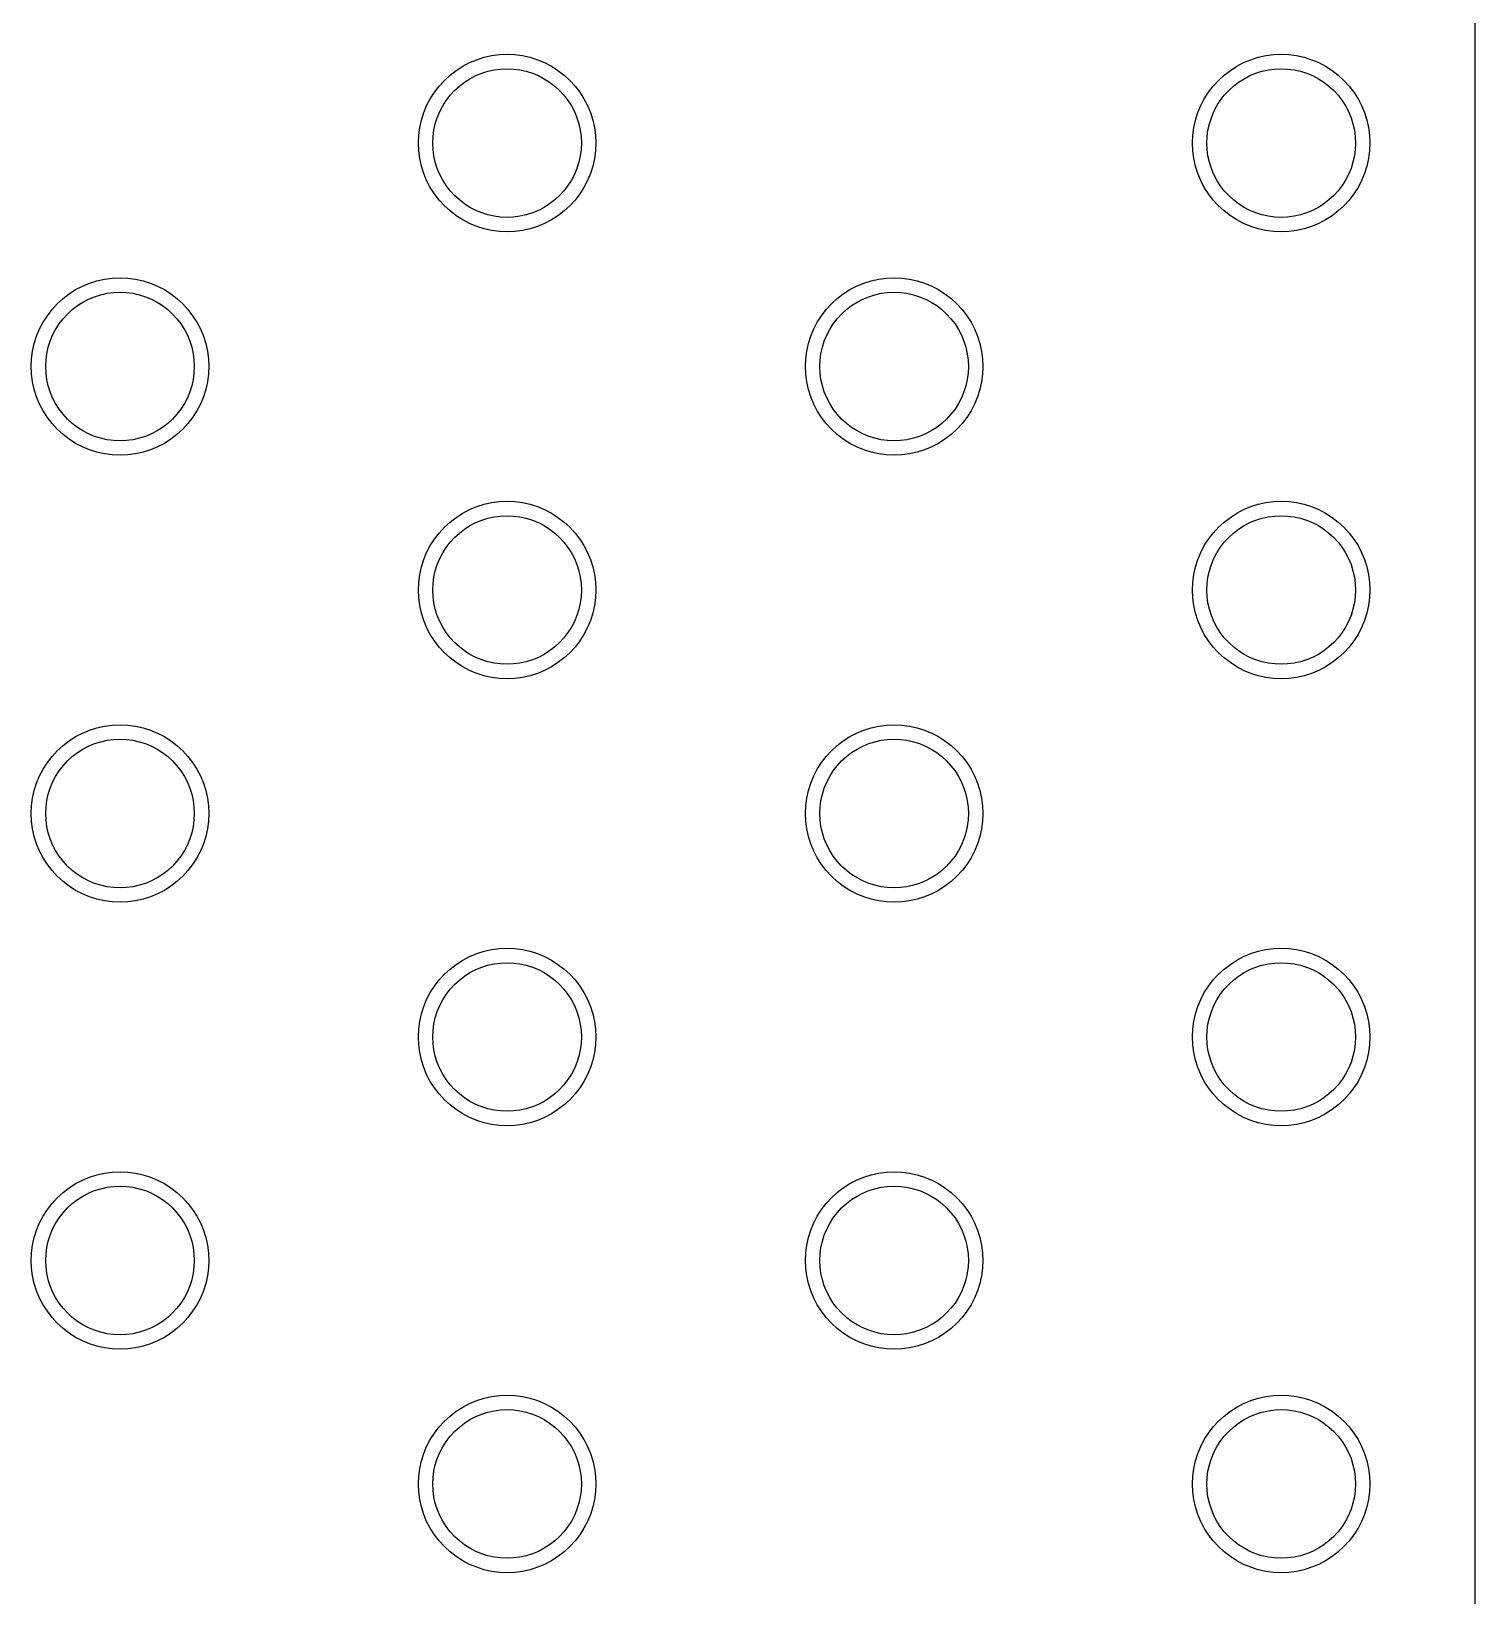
# Model space of a CAD drawing. Header units: millimetres. Extents: x 0 to 2033, y -1000001 to 3212.
# Drawn here: x 295.7 to 424.9, y 445 to 585 of the extents above; entities that cross this region are included whole.
import ezdxf

# ---------------------------------------------------------------- set-up
doc = ezdxf.new("R2010")
doc.units = ezdxf.units.MM
doc.layers.add('DRAWING', color=7, linetype='Continuous')

msp = doc.modelspace()

# ---------------------------------------------------------------- linework, layer by layer
at = {"layer": 'DRAWING', "linetype": 'CONTINUOUS', "true_color": 0x222222}
msp.add_line((424.92, 3135), (424.92, 335), dxfattribs=at)
at = {"layer": 'DRAWING', "linetype": 'CONTINUOUS', "true_color": 0xff1a1a}
for points in [[(346.26, 575), (346.23, 574.31), (346.14, 573.62), (345.99, 572.94), (345.78, 572.28), (345.52, 571.64), (345.2, 571.03), (344.82, 570.45), (344.4, 569.9), (343.93, 569.39), (343.42, 568.92), (342.87, 568.5), (342.29, 568.12), (341.68, 567.8), (341.04, 567.54), (340.38, 567.33), (339.7, 567.18), (339.01, 567.09), (338.32, 567.06), (337.63, 567.09), (336.94, 567.18), (336.26, 567.33), (335.6, 567.54), (334.96, 567.8), (334.35, 568.12), (333.77, 568.5), (333.22, 568.92), (332.71, 569.39), (332.24, 569.9), (331.82, 570.45), (331.44, 571.03), (331.12, 571.64), (330.86, 572.28), (330.65, 572.94), (330.5, 573.62), (330.41, 574.31), (330.38, 575), (330.41, 575.69), (330.5, 576.38), (330.65, 577.06), (330.86, 577.72), (331.12, 578.36), (331.44, 578.97), (331.82, 579.55), (332.24, 580.1), (332.71, 580.61), (333.22, 581.08), (333.77, 581.5), (334.35, 581.88), (334.96, 582.2), (335.6, 582.46), (336.26, 582.67), (336.94, 582.82), (337.63, 582.91), (338.32, 582.94), (339.01, 582.91), (339.7, 582.82), (340.38, 582.67), (341.04, 582.46), (341.68, 582.2), (342.29, 581.88), (342.87, 581.5), (343.42, 581.08), (343.93, 580.61), (344.4, 580.1), (344.82, 579.55), (345.2, 578.97), (345.52, 578.36), (345.78, 577.72), (345.99, 577.06), (346.14, 576.38), (346.23, 575.69), (346.26, 575)], [(415.54, 575), (415.51, 574.31), (415.42, 573.62), (415.27, 572.94), (415.06, 572.28), (414.8, 571.64), (414.48, 571.03), (414.1, 570.45), (413.68, 569.9), (413.21, 569.39), (412.7, 568.92), (412.15, 568.5), (411.57, 568.12), (410.96, 567.8), (410.32, 567.54), (409.66, 567.33), (408.98, 567.18), (408.29, 567.09), (407.6, 567.06), (406.91, 567.09), (406.22, 567.18), (405.54, 567.33), (404.88, 567.54), (404.24, 567.8), (403.63, 568.12), (403.05, 568.5), (402.5, 568.92), (401.99, 569.39), (401.52, 569.9), (401.1, 570.45), (400.72, 571.03), (400.4, 571.64), (400.14, 572.28), (399.93, 572.94), (399.78, 573.62), (399.69, 574.31), (399.66, 575), (399.69, 575.69), (399.78, 576.38), (399.93, 577.06), (400.14, 577.72), (400.4, 578.36), (400.72, 578.97), (401.1, 579.55), (401.52, 580.1), (401.99, 580.61), (402.5, 581.08), (403.05, 581.5), (403.63, 581.88), (404.24, 582.2), (404.88, 582.46), (405.54, 582.67), (406.22, 582.82), (406.91, 582.91), (407.6, 582.94), (408.29, 582.91), (408.98, 582.82), (409.66, 582.67), (410.32, 582.46), (410.96, 582.2), (411.57, 581.88), (412.15, 581.5), (412.7, 581.08), (413.21, 580.61), (413.68, 580.1), (414.1, 579.55), (414.48, 578.97), (414.8, 578.36), (415.06, 577.72), (415.27, 577.06), (415.42, 576.38), (415.51, 575.69), (415.54, 575)], [(311.62, 555), (311.59, 554.31), (311.5, 553.62), (311.35, 552.94), (311.14, 552.28), (310.88, 551.64), (310.56, 551.03), (310.18, 550.45), (309.76, 549.9), (309.29, 549.39), (308.78, 548.92), (308.23, 548.5), (307.65, 548.12), (307.04, 547.8), (306.4, 547.54), (305.74, 547.33), (305.06, 547.18), (304.37, 547.09), (303.68, 547.06), (302.99, 547.09), (302.3, 547.18), (301.62, 547.33), (300.96, 547.54), (300.32, 547.8), (299.71, 548.12), (299.13, 548.5), (298.58, 548.92), (298.07, 549.39), (297.6, 549.9), (297.18, 550.45), (296.8, 551.03), (296.48, 551.64), (296.22, 552.28), (296.01, 552.94), (295.86, 553.62), (295.77, 554.31), (295.74, 555), (295.77, 555.69), (295.86, 556.38), (296.01, 557.06), (296.22, 557.72), (296.48, 558.36), (296.8, 558.97), (297.18, 559.55), (297.6, 560.1), (298.07, 560.61), (298.58, 561.08), (299.13, 561.5), (299.71, 561.88), (300.32, 562.2), (300.96, 562.46), (301.62, 562.67), (302.3, 562.82), (302.99, 562.91), (303.68, 562.94), (304.37, 562.91), (305.06, 562.82), (305.74, 562.67), (306.4, 562.46), (307.04, 562.2), (307.65, 561.88), (308.23, 561.5), (308.78, 561.08), (309.29, 560.61), (309.76, 560.1), (310.18, 559.55), (310.56, 558.97), (310.88, 558.36), (311.14, 557.72), (311.35, 557.06), (311.5, 556.38), (311.59, 555.69), (311.62, 555)], [(380.9, 555), (380.87, 554.31), (380.78, 553.62), (380.63, 552.94), (380.42, 552.28), (380.16, 551.64), (379.84, 551.03), (379.46, 550.45), (379.04, 549.9), (378.57, 549.39), (378.06, 548.92), (377.51, 548.5), (376.93, 548.12), (376.32, 547.8), (375.68, 547.54), (375.02, 547.33), (374.34, 547.18), (373.65, 547.09), (372.96, 547.06), (372.27, 547.09), (371.58, 547.18), (370.9, 547.33), (370.24, 547.54), (369.6, 547.8), (368.99, 548.12), (368.41, 548.5), (367.86, 548.92), (367.35, 549.39), (366.88, 549.9), (366.46, 550.45), (366.08, 551.03), (365.76, 551.64), (365.5, 552.28), (365.29, 552.94), (365.14, 553.62), (365.05, 554.31), (365.02, 555), (365.05, 555.69), (365.14, 556.38), (365.29, 557.06), (365.5, 557.72), (365.76, 558.36), (366.08, 558.97), (366.46, 559.55), (366.88, 560.1), (367.35, 560.61), (367.86, 561.08), (368.41, 561.5), (368.99, 561.88), (369.6, 562.2), (370.24, 562.46), (370.9, 562.67), (371.58, 562.82), (372.27, 562.91), (372.96, 562.94), (373.65, 562.91), (374.34, 562.82), (375.02, 562.67), (375.68, 562.46), (376.32, 562.2), (376.93, 561.88), (377.51, 561.5), (378.06, 561.08), (378.57, 560.61), (379.04, 560.1), (379.46, 559.55), (379.84, 558.97), (380.16, 558.36), (380.42, 557.72), (380.63, 557.06), (380.78, 556.38), (380.87, 555.69), (380.9, 555)], [(346.26, 535), (346.23, 534.31), (346.14, 533.62), (345.99, 532.94), (345.78, 532.28), (345.52, 531.64), (345.2, 531.03), (344.82, 530.45), (344.4, 529.9), (343.93, 529.39), (343.42, 528.92), (342.87, 528.5), (342.29, 528.12), (341.68, 527.8), (341.04, 527.54), (340.38, 527.33), (339.7, 527.18), (339.01, 527.09), (338.32, 527.06), (337.63, 527.09), (336.94, 527.18), (336.26, 527.33), (335.6, 527.54), (334.96, 527.8), (334.35, 528.12), (333.77, 528.5), (333.22, 528.92), (332.71, 529.39), (332.24, 529.9), (331.82, 530.45), (331.44, 531.03), (331.12, 531.64), (330.86, 532.28), (330.65, 532.94), (330.5, 533.62), (330.41, 534.31), (330.38, 535), (330.41, 535.69), (330.5, 536.38), (330.65, 537.06), (330.86, 537.72), (331.12, 538.36), (331.44, 538.97), (331.82, 539.55), (332.24, 540.1), (332.71, 540.61), (333.22, 541.08), (333.77, 541.5), (334.35, 541.88), (334.96, 542.2), (335.6, 542.46), (336.26, 542.67), (336.94, 542.82), (337.63, 542.91), (338.32, 542.94), (339.01, 542.91), (339.7, 542.82), (340.38, 542.67), (341.04, 542.46), (341.68, 542.2), (342.29, 541.88), (342.87, 541.5), (343.42, 541.08), (343.93, 540.61), (344.4, 540.1), (344.82, 539.55), (345.2, 538.97), (345.52, 538.36), (345.78, 537.72), (345.99, 537.06), (346.14, 536.38), (346.23, 535.69), (346.26, 535)], [(415.54, 535), (415.51, 534.31), (415.42, 533.62), (415.27, 532.94), (415.06, 532.28), (414.8, 531.64), (414.48, 531.03), (414.1, 530.45), (413.68, 529.9), (413.21, 529.39), (412.7, 528.92), (412.15, 528.5), (411.57, 528.12), (410.96, 527.8), (410.32, 527.54), (409.66, 527.33), (408.98, 527.18), (408.29, 527.09), (407.6, 527.06), (406.91, 527.09), (406.22, 527.18), (405.54, 527.33), (404.88, 527.54), (404.24, 527.8), (403.63, 528.12), (403.05, 528.5), (402.5, 528.92), (401.99, 529.39), (401.52, 529.9), (401.1, 530.45), (400.72, 531.03), (400.4, 531.64), (400.14, 532.28), (399.93, 532.94), (399.78, 533.62), (399.69, 534.31), (399.66, 535), (399.69, 535.69), (399.78, 536.38), (399.93, 537.06), (400.14, 537.72), (400.4, 538.36), (400.72, 538.97), (401.1, 539.55), (401.52, 540.1), (401.99, 540.61), (402.5, 541.08), (403.05, 541.5), (403.63, 541.88), (404.24, 542.2), (404.88, 542.46), (405.54, 542.67), (406.22, 542.82), (406.91, 542.91), (407.6, 542.94), (408.29, 542.91), (408.98, 542.82), (409.66, 542.67), (410.32, 542.46), (410.96, 542.2), (411.57, 541.88), (412.15, 541.5), (412.7, 541.08), (413.21, 540.61), (413.68, 540.1), (414.1, 539.55), (414.48, 538.97), (414.8, 538.36), (415.06, 537.72), (415.27, 537.06), (415.42, 536.38), (415.51, 535.69), (415.54, 535)], [(311.62, 515), (311.59, 514.31), (311.5, 513.62), (311.35, 512.94), (311.14, 512.28), (310.88, 511.64), (310.56, 511.03), (310.18, 510.45), (309.76, 509.9), (309.29, 509.39), (308.78, 508.92), (308.23, 508.5), (307.65, 508.12), (307.04, 507.8), (306.4, 507.54), (305.74, 507.33), (305.06, 507.18), (304.37, 507.09), (303.68, 507.06), (302.99, 507.09), (302.3, 507.18), (301.62, 507.33), (300.96, 507.54), (300.32, 507.8), (299.71, 508.12), (299.13, 508.5), (298.58, 508.92), (298.07, 509.39), (297.6, 509.9), (297.18, 510.45), (296.8, 511.03), (296.48, 511.64), (296.22, 512.28), (296.01, 512.94), (295.86, 513.62), (295.77, 514.31), (295.74, 515), (295.77, 515.69), (295.86, 516.38), (296.01, 517.06), (296.22, 517.72), (296.48, 518.36), (296.8, 518.97), (297.18, 519.55), (297.6, 520.1), (298.07, 520.61), (298.58, 521.08), (299.13, 521.5), (299.71, 521.88), (300.32, 522.2), (300.96, 522.46), (301.62, 522.67), (302.3, 522.82), (302.99, 522.91), (303.68, 522.94), (304.37, 522.91), (305.06, 522.82), (305.74, 522.67), (306.4, 522.46), (307.04, 522.2), (307.65, 521.88), (308.23, 521.5), (308.78, 521.08), (309.29, 520.61), (309.76, 520.1), (310.18, 519.55), (310.56, 518.97), (310.88, 518.36), (311.14, 517.72), (311.35, 517.06), (311.5, 516.38), (311.59, 515.69), (311.62, 515)], [(380.9, 515), (380.87, 514.31), (380.78, 513.62), (380.63, 512.94), (380.42, 512.28), (380.16, 511.64), (379.84, 511.03), (379.46, 510.45), (379.04, 509.9), (378.57, 509.39), (378.06, 508.92), (377.51, 508.5), (376.93, 508.12), (376.32, 507.8), (375.68, 507.54), (375.02, 507.33), (374.34, 507.18), (373.65, 507.09), (372.96, 507.06), (372.27, 507.09), (371.58, 507.18), (370.9, 507.33), (370.24, 507.54), (369.6, 507.8), (368.99, 508.12), (368.41, 508.5), (367.86, 508.92), (367.35, 509.39), (366.88, 509.9), (366.46, 510.45), (366.08, 511.03), (365.76, 511.64), (365.5, 512.28), (365.29, 512.94), (365.14, 513.62), (365.05, 514.31), (365.02, 515), (365.05, 515.69), (365.14, 516.38), (365.29, 517.06), (365.5, 517.72), (365.76, 518.36), (366.08, 518.97), (366.46, 519.55), (366.88, 520.1), (367.35, 520.61), (367.86, 521.08), (368.41, 521.5), (368.99, 521.88), (369.6, 522.2), (370.24, 522.46), (370.9, 522.67), (371.58, 522.82), (372.27, 522.91), (372.96, 522.94), (373.65, 522.91), (374.34, 522.82), (375.02, 522.67), (375.68, 522.46), (376.32, 522.2), (376.93, 521.88), (377.51, 521.5), (378.06, 521.08), (378.57, 520.61), (379.04, 520.1), (379.46, 519.55), (379.84, 518.97), (380.16, 518.36), (380.42, 517.72), (380.63, 517.06), (380.78, 516.38), (380.87, 515.69), (380.9, 515)], [(346.26, 495), (346.23, 494.31), (346.14, 493.62), (345.99, 492.94), (345.78, 492.28), (345.52, 491.64), (345.2, 491.03), (344.82, 490.45), (344.4, 489.9), (343.93, 489.39), (343.42, 488.92), (342.87, 488.5), (342.29, 488.12), (341.68, 487.8), (341.04, 487.54), (340.38, 487.33), (339.7, 487.18), (339.01, 487.09), (338.32, 487.06), (337.63, 487.09), (336.94, 487.18), (336.26, 487.33), (335.6, 487.54), (334.96, 487.8), (334.35, 488.12), (333.77, 488.5), (333.22, 488.92), (332.71, 489.39), (332.24, 489.9), (331.82, 490.45), (331.44, 491.03), (331.12, 491.64), (330.86, 492.28), (330.65, 492.94), (330.5, 493.62), (330.41, 494.31), (330.38, 495), (330.41, 495.69), (330.5, 496.38), (330.65, 497.06), (330.86, 497.72), (331.12, 498.36), (331.44, 498.97), (331.82, 499.55), (332.24, 500.1), (332.71, 500.61), (333.22, 501.08), (333.77, 501.5), (334.35, 501.88), (334.96, 502.2), (335.6, 502.46), (336.26, 502.67), (336.94, 502.82), (337.63, 502.91), (338.32, 502.94), (339.01, 502.91), (339.7, 502.82), (340.38, 502.67), (341.04, 502.46), (341.68, 502.2), (342.29, 501.88), (342.87, 501.5), (343.42, 501.08), (343.93, 500.61), (344.4, 500.1), (344.82, 499.55), (345.2, 498.97), (345.52, 498.36), (345.78, 497.72), (345.99, 497.06), (346.14, 496.38), (346.23, 495.69), (346.26, 495)], [(415.54, 495), (415.51, 494.31), (415.42, 493.62), (415.27, 492.94), (415.06, 492.28), (414.8, 491.64), (414.48, 491.03), (414.1, 490.45), (413.68, 489.9), (413.21, 489.39), (412.7, 488.92), (412.15, 488.5), (411.57, 488.12), (410.96, 487.8), (410.32, 487.54), (409.66, 487.33), (408.98, 487.18), (408.29, 487.09), (407.6, 487.06), (406.91, 487.09), (406.22, 487.18), (405.54, 487.33), (404.88, 487.54), (404.24, 487.8), (403.63, 488.12), (403.05, 488.5), (402.5, 488.92), (401.99, 489.39), (401.52, 489.9), (401.1, 490.45), (400.72, 491.03), (400.4, 491.64), (400.14, 492.28), (399.93, 492.94), (399.78, 493.62), (399.69, 494.31), (399.66, 495), (399.69, 495.69), (399.78, 496.38), (399.93, 497.06), (400.14, 497.72), (400.4, 498.36), (400.72, 498.97), (401.1, 499.55), (401.52, 500.1), (401.99, 500.61), (402.5, 501.08), (403.05, 501.5), (403.63, 501.88), (404.24, 502.2), (404.88, 502.46), (405.54, 502.67), (406.22, 502.82), (406.91, 502.91), (407.6, 502.94), (408.29, 502.91), (408.98, 502.82), (409.66, 502.67), (410.32, 502.46), (410.96, 502.2), (411.57, 501.88), (412.15, 501.5), (412.7, 501.08), (413.21, 500.61), (413.68, 500.1), (414.1, 499.55), (414.48, 498.97), (414.8, 498.36), (415.06, 497.72), (415.27, 497.06), (415.42, 496.38), (415.51, 495.69), (415.54, 495)], [(311.62, 475), (311.59, 474.31), (311.5, 473.62), (311.35, 472.94), (311.14, 472.28), (310.88, 471.64), (310.56, 471.03), (310.18, 470.45), (309.76, 469.9), (309.29, 469.39), (308.78, 468.92), (308.23, 468.5), (307.65, 468.12), (307.04, 467.8), (306.4, 467.54), (305.74, 467.33), (305.06, 467.18), (304.37, 467.09), (303.68, 467.06), (302.99, 467.09), (302.3, 467.18), (301.62, 467.33), (300.96, 467.54), (300.32, 467.8), (299.71, 468.12), (299.13, 468.5), (298.58, 468.92), (298.07, 469.39), (297.6, 469.9), (297.18, 470.45), (296.8, 471.03), (296.48, 471.64), (296.22, 472.28), (296.01, 472.94), (295.86, 473.62), (295.77, 474.31), (295.74, 475), (295.77, 475.69), (295.86, 476.38), (296.01, 477.06), (296.22, 477.72), (296.48, 478.36), (296.8, 478.97), (297.18, 479.55), (297.6, 480.1), (298.07, 480.61), (298.58, 481.08), (299.13, 481.5), (299.71, 481.88), (300.32, 482.2), (300.96, 482.46), (301.62, 482.67), (302.3, 482.82), (302.99, 482.91), (303.68, 482.94), (304.37, 482.91), (305.06, 482.82), (305.74, 482.67), (306.4, 482.46), (307.04, 482.2), (307.65, 481.88), (308.23, 481.5), (308.78, 481.08), (309.29, 480.61), (309.76, 480.1), (310.18, 479.55), (310.56, 478.97), (310.88, 478.36), (311.14, 477.72), (311.35, 477.06), (311.5, 476.38), (311.59, 475.69), (311.62, 475)], [(380.9, 475), (380.87, 474.31), (380.78, 473.62), (380.63, 472.94), (380.42, 472.28), (380.16, 471.64), (379.84, 471.03), (379.46, 470.45), (379.04, 469.9), (378.57, 469.39), (378.06, 468.92), (377.51, 468.5), (376.93, 468.12), (376.32, 467.8), (375.68, 467.54), (375.02, 467.33), (374.34, 467.18), (373.65, 467.09), (372.96, 467.06), (372.27, 467.09), (371.58, 467.18), (370.9, 467.33), (370.24, 467.54), (369.6, 467.8), (368.99, 468.12), (368.41, 468.5), (367.86, 468.92), (367.35, 469.39), (366.88, 469.9), (366.46, 470.45), (366.08, 471.03), (365.76, 471.64), (365.5, 472.28), (365.29, 472.94), (365.14, 473.62), (365.05, 474.31), (365.02, 475), (365.05, 475.69), (365.14, 476.38), (365.29, 477.06), (365.5, 477.72), (365.76, 478.36), (366.08, 478.97), (366.46, 479.55), (366.88, 480.1), (367.35, 480.61), (367.86, 481.08), (368.41, 481.5), (368.99, 481.88), (369.6, 482.2), (370.24, 482.46), (370.9, 482.67), (371.58, 482.82), (372.27, 482.91), (372.96, 482.94), (373.65, 482.91), (374.34, 482.82), (375.02, 482.67), (375.68, 482.46), (376.32, 482.2), (376.93, 481.88), (377.51, 481.5), (378.06, 481.08), (378.57, 480.61), (379.04, 480.1), (379.46, 479.55), (379.84, 478.97), (380.16, 478.36), (380.42, 477.72), (380.63, 477.06), (380.78, 476.38), (380.87, 475.69), (380.9, 475)], [(346.26, 455), (346.23, 454.31), (346.14, 453.62), (345.99, 452.94), (345.78, 452.28), (345.52, 451.64), (345.2, 451.03), (344.82, 450.45), (344.4, 449.9), (343.93, 449.39), (343.42, 448.92), (342.87, 448.5), (342.29, 448.12), (341.68, 447.8), (341.04, 447.54), (340.38, 447.33), (339.7, 447.18), (339.01, 447.09), (338.32, 447.06), (337.63, 447.09), (336.94, 447.18), (336.26, 447.33), (335.6, 447.54), (334.96, 447.8), (334.35, 448.12), (333.77, 448.5), (333.22, 448.92), (332.71, 449.39), (332.24, 449.9), (331.82, 450.45), (331.44, 451.03), (331.12, 451.64), (330.86, 452.28), (330.65, 452.94), (330.5, 453.62), (330.41, 454.31), (330.38, 455), (330.41, 455.69), (330.5, 456.38), (330.65, 457.06), (330.86, 457.72), (331.12, 458.36), (331.44, 458.97), (331.82, 459.55), (332.24, 460.1), (332.71, 460.61), (333.22, 461.08), (333.77, 461.5), (334.35, 461.88), (334.96, 462.2), (335.6, 462.46), (336.26, 462.67), (336.94, 462.82), (337.63, 462.91), (338.32, 462.94), (339.01, 462.91), (339.7, 462.82), (340.38, 462.67), (341.04, 462.46), (341.68, 462.2), (342.29, 461.88), (342.87, 461.5), (343.42, 461.08), (343.93, 460.61), (344.4, 460.1), (344.82, 459.55), (345.2, 458.97), (345.52, 458.36), (345.78, 457.72), (345.99, 457.06), (346.14, 456.38), (346.23, 455.69), (346.26, 455)], [(415.54, 455), (415.51, 454.31), (415.42, 453.62), (415.27, 452.94), (415.06, 452.28), (414.8, 451.64), (414.48, 451.03), (414.1, 450.45), (413.68, 449.9), (413.21, 449.39), (412.7, 448.92), (412.15, 448.5), (411.57, 448.12), (410.96, 447.8), (410.32, 447.54), (409.66, 447.33), (408.98, 447.18), (408.29, 447.09), (407.6, 447.06), (406.91, 447.09), (406.22, 447.18), (405.54, 447.33), (404.88, 447.54), (404.24, 447.8), (403.63, 448.12), (403.05, 448.5), (402.5, 448.92), (401.99, 449.39), (401.52, 449.9), (401.1, 450.45), (400.72, 451.03), (400.4, 451.64), (400.14, 452.28), (399.93, 452.94), (399.78, 453.62), (399.69, 454.31), (399.66, 455), (399.69, 455.69), (399.78, 456.38), (399.93, 457.06), (400.14, 457.72), (400.4, 458.36), (400.72, 458.97), (401.1, 459.55), (401.52, 460.1), (401.99, 460.61), (402.5, 461.08), (403.05, 461.5), (403.63, 461.88), (404.24, 462.2), (404.88, 462.46), (405.54, 462.67), (406.22, 462.82), (406.91, 462.91), (407.6, 462.94), (408.29, 462.91), (408.98, 462.82), (409.66, 462.67), (410.32, 462.46), (410.96, 462.2), (411.57, 461.88), (412.15, 461.5), (412.7, 461.08), (413.21, 460.61), (413.68, 460.1), (414.1, 459.55), (414.48, 458.97), (414.8, 458.36), (415.06, 457.72), (415.27, 457.06), (415.42, 456.38), (415.51, 455.69), (415.54, 455)]]:
    msp.add_lwpolyline(points, close=True, dxfattribs=at)
at = {"layer": 'DRAWING', "linetype": 'CONTINUOUS', "true_color": 0x111111}
for points in [[(344.97, 575), (344.94, 574.42), (344.87, 573.85), (344.74, 573.28), (344.57, 572.73), (344.35, 572.19), (344.08, 571.68), (343.77, 571.19), (343.41, 570.73), (343.02, 570.3), (342.59, 569.91), (342.13, 569.55), (341.64, 569.24), (341.13, 568.97), (340.59, 568.75), (340.04, 568.58), (339.47, 568.45), (338.9, 568.38), (338.32, 568.35), (337.74, 568.38), (337.17, 568.45), (336.6, 568.58), (336.05, 568.75), (335.51, 568.97), (335, 569.24), (334.51, 569.55), (334.05, 569.91), (333.62, 570.3), (333.23, 570.73), (332.87, 571.19), (332.56, 571.68), (332.29, 572.19), (332.07, 572.73), (331.9, 573.28), (331.77, 573.85), (331.7, 574.42), (331.67, 575), (331.7, 575.58), (331.77, 576.15), (331.9, 576.72), (332.07, 577.27), (332.29, 577.81), (332.56, 578.32), (332.87, 578.81), (333.23, 579.27), (333.62, 579.7), (334.05, 580.09), (334.51, 580.45), (335, 580.76), (335.51, 581.03), (336.05, 581.25), (336.6, 581.42), (337.17, 581.55), (337.74, 581.62), (338.32, 581.65), (338.9, 581.62), (339.47, 581.55), (340.04, 581.42), (340.59, 581.25), (341.13, 581.03), (341.64, 580.76), (342.13, 580.45), (342.59, 580.09), (343.02, 579.7), (343.41, 579.27), (343.77, 578.81), (344.08, 578.32), (344.35, 577.81), (344.57, 577.27), (344.74, 576.72), (344.87, 576.15), (344.94, 575.58), (344.97, 575)], [(414.25, 575), (414.22, 574.42), (414.15, 573.85), (414.02, 573.28), (413.85, 572.73), (413.63, 572.19), (413.36, 571.68), (413.05, 571.19), (412.69, 570.73), (412.3, 570.3), (411.87, 569.91), (411.41, 569.55), (410.93, 569.24), (410.41, 568.97), (409.87, 568.75), (409.32, 568.58), (408.75, 568.45), (408.18, 568.38), (407.6, 568.35), (407.02, 568.38), (406.45, 568.45), (405.88, 568.58), (405.33, 568.75), (404.79, 568.97), (404.28, 569.24), (403.79, 569.55), (403.33, 569.91), (402.9, 570.3), (402.51, 570.73), (402.15, 571.19), (401.84, 571.68), (401.57, 572.19), (401.35, 572.73), (401.18, 573.28), (401.05, 573.85), (400.98, 574.42), (400.95, 575), (400.98, 575.58), (401.05, 576.15), (401.18, 576.72), (401.35, 577.27), (401.57, 577.81), (401.84, 578.32), (402.15, 578.81), (402.51, 579.27), (402.9, 579.7), (403.33, 580.09), (403.79, 580.45), (404.28, 580.76), (404.79, 581.03), (405.33, 581.25), (405.88, 581.42), (406.45, 581.55), (407.02, 581.62), (407.6, 581.65), (408.18, 581.62), (408.75, 581.55), (409.32, 581.42), (409.87, 581.25), (410.41, 581.03), (410.93, 580.76), (411.41, 580.45), (411.87, 580.09), (412.3, 579.7), (412.69, 579.27), (413.05, 578.81), (413.36, 578.32), (413.63, 577.81), (413.85, 577.27), (414.02, 576.72), (414.15, 576.15), (414.22, 575.58), (414.25, 575)], [(310.33, 555), (310.3, 554.42), (310.23, 553.85), (310.1, 553.28), (309.93, 552.73), (309.71, 552.19), (309.44, 551.68), (309.13, 551.19), (308.77, 550.73), (308.38, 550.3), (307.95, 549.91), (307.49, 549.55), (307, 549.24), (306.49, 548.97), (305.95, 548.75), (305.4, 548.58), (304.83, 548.45), (304.26, 548.38), (303.68, 548.35), (303.1, 548.38), (302.53, 548.45), (301.96, 548.58), (301.41, 548.75), (300.87, 548.97), (300.36, 549.24), (299.87, 549.55), (299.41, 549.91), (298.98, 550.3), (298.59, 550.73), (298.23, 551.19), (297.92, 551.68), (297.65, 552.19), (297.43, 552.73), (297.26, 553.28), (297.13, 553.85), (297.06, 554.42), (297.03, 555), (297.06, 555.58), (297.13, 556.15), (297.26, 556.72), (297.43, 557.27), (297.65, 557.81), (297.92, 558.32), (298.23, 558.81), (298.59, 559.27), (298.98, 559.7), (299.41, 560.09), (299.87, 560.45), (300.36, 560.76), (300.87, 561.03), (301.41, 561.25), (301.96, 561.42), (302.53, 561.55), (303.1, 561.62), (303.68, 561.65), (304.26, 561.62), (304.83, 561.55), (305.4, 561.42), (305.95, 561.25), (306.49, 561.03), (307, 560.76), (307.49, 560.45), (307.95, 560.09), (308.38, 559.7), (308.77, 559.27), (309.13, 558.81), (309.44, 558.32), (309.71, 557.81), (309.93, 557.27), (310.1, 556.72), (310.23, 556.15), (310.3, 555.58), (310.33, 555)], [(379.61, 555), (379.58, 554.42), (379.51, 553.85), (379.38, 553.28), (379.21, 552.73), (378.99, 552.19), (378.72, 551.68), (378.41, 551.19), (378.05, 550.73), (377.66, 550.3), (377.23, 549.91), (376.77, 549.55), (376.29, 549.24), (375.77, 548.97), (375.23, 548.75), (374.68, 548.58), (374.11, 548.45), (373.54, 548.38), (372.96, 548.35), (372.38, 548.38), (371.81, 548.45), (371.24, 548.58), (370.69, 548.75), (370.15, 548.97), (369.64, 549.24), (369.15, 549.55), (368.69, 549.91), (368.26, 550.3), (367.87, 550.73), (367.51, 551.19), (367.2, 551.68), (366.93, 552.19), (366.71, 552.73), (366.54, 553.28), (366.41, 553.85), (366.34, 554.42), (366.31, 555), (366.34, 555.58), (366.41, 556.15), (366.54, 556.72), (366.71, 557.27), (366.93, 557.81), (367.2, 558.32), (367.51, 558.81), (367.87, 559.27), (368.26, 559.7), (368.69, 560.09), (369.15, 560.45), (369.64, 560.76), (370.15, 561.03), (370.69, 561.25), (371.24, 561.42), (371.81, 561.55), (372.38, 561.62), (372.96, 561.65), (373.54, 561.62), (374.11, 561.55), (374.68, 561.42), (375.23, 561.25), (375.77, 561.03), (376.29, 560.76), (376.77, 560.45), (377.23, 560.09), (377.66, 559.7), (378.05, 559.27), (378.41, 558.81), (378.72, 558.32), (378.99, 557.81), (379.21, 557.27), (379.38, 556.72), (379.51, 556.15), (379.58, 555.58), (379.61, 555)], [(344.97, 535), (344.94, 534.42), (344.87, 533.85), (344.74, 533.28), (344.57, 532.73), (344.35, 532.19), (344.08, 531.68), (343.77, 531.19), (343.41, 530.73), (343.02, 530.3), (342.59, 529.91), (342.13, 529.55), (341.64, 529.24), (341.13, 528.97), (340.59, 528.75), (340.04, 528.58), (339.47, 528.45), (338.9, 528.38), (338.32, 528.35), (337.74, 528.38), (337.17, 528.45), (336.6, 528.58), (336.05, 528.75), (335.51, 528.97), (335, 529.24), (334.51, 529.55), (334.05, 529.91), (333.62, 530.3), (333.23, 530.73), (332.87, 531.19), (332.56, 531.68), (332.29, 532.19), (332.07, 532.73), (331.9, 533.28), (331.77, 533.85), (331.7, 534.42), (331.67, 535), (331.7, 535.58), (331.77, 536.15), (331.9, 536.72), (332.07, 537.27), (332.29, 537.81), (332.56, 538.32), (332.87, 538.81), (333.23, 539.27), (333.62, 539.7), (334.05, 540.09), (334.51, 540.45), (335, 540.76), (335.51, 541.03), (336.05, 541.25), (336.6, 541.42), (337.17, 541.55), (337.74, 541.62), (338.32, 541.65), (338.9, 541.62), (339.47, 541.55), (340.04, 541.42), (340.59, 541.25), (341.13, 541.03), (341.64, 540.76), (342.13, 540.45), (342.59, 540.09), (343.02, 539.7), (343.41, 539.27), (343.77, 538.81), (344.08, 538.32), (344.35, 537.81), (344.57, 537.27), (344.74, 536.72), (344.87, 536.15), (344.94, 535.58), (344.97, 535)], [(414.25, 535), (414.22, 534.42), (414.15, 533.85), (414.02, 533.28), (413.85, 532.73), (413.63, 532.19), (413.36, 531.68), (413.05, 531.19), (412.69, 530.73), (412.3, 530.3), (411.87, 529.91), (411.41, 529.55), (410.93, 529.24), (410.41, 528.97), (409.87, 528.75), (409.32, 528.58), (408.75, 528.45), (408.18, 528.38), (407.6, 528.35), (407.02, 528.38), (406.45, 528.45), (405.88, 528.58), (405.33, 528.75), (404.79, 528.97), (404.28, 529.24), (403.79, 529.55), (403.33, 529.91), (402.9, 530.3), (402.51, 530.73), (402.15, 531.19), (401.84, 531.68), (401.57, 532.19), (401.35, 532.73), (401.18, 533.28), (401.05, 533.85), (400.98, 534.42), (400.95, 535), (400.98, 535.58), (401.05, 536.15), (401.18, 536.72), (401.35, 537.27), (401.57, 537.81), (401.84, 538.32), (402.15, 538.81), (402.51, 539.27), (402.9, 539.7), (403.33, 540.09), (403.79, 540.45), (404.28, 540.76), (404.79, 541.03), (405.33, 541.25), (405.88, 541.42), (406.45, 541.55), (407.02, 541.62), (407.6, 541.65), (408.18, 541.62), (408.75, 541.55), (409.32, 541.42), (409.87, 541.25), (410.41, 541.03), (410.93, 540.76), (411.41, 540.45), (411.87, 540.09), (412.3, 539.7), (412.69, 539.27), (413.05, 538.81), (413.36, 538.32), (413.63, 537.81), (413.85, 537.27), (414.02, 536.72), (414.15, 536.15), (414.22, 535.58), (414.25, 535)], [(310.33, 515), (310.3, 514.42), (310.23, 513.85), (310.1, 513.28), (309.93, 512.73), (309.71, 512.19), (309.44, 511.68), (309.13, 511.19), (308.77, 510.73), (308.38, 510.3), (307.95, 509.91), (307.49, 509.55), (307, 509.24), (306.49, 508.97), (305.95, 508.75), (305.4, 508.58), (304.83, 508.45), (304.26, 508.38), (303.68, 508.35), (303.1, 508.38), (302.53, 508.45), (301.96, 508.58), (301.41, 508.75), (300.87, 508.97), (300.36, 509.24), (299.87, 509.55), (299.41, 509.91), (298.98, 510.3), (298.59, 510.73), (298.23, 511.19), (297.92, 511.68), (297.65, 512.19), (297.43, 512.73), (297.26, 513.28), (297.13, 513.85), (297.06, 514.42), (297.03, 515), (297.06, 515.58), (297.13, 516.15), (297.26, 516.72), (297.43, 517.27), (297.65, 517.81), (297.92, 518.32), (298.23, 518.81), (298.59, 519.27), (298.98, 519.7), (299.41, 520.09), (299.87, 520.45), (300.36, 520.76), (300.87, 521.03), (301.41, 521.25), (301.96, 521.42), (302.53, 521.55), (303.1, 521.62), (303.68, 521.65), (304.26, 521.62), (304.83, 521.55), (305.4, 521.42), (305.95, 521.25), (306.49, 521.03), (307, 520.76), (307.49, 520.45), (307.95, 520.09), (308.38, 519.7), (308.77, 519.27), (309.13, 518.81), (309.44, 518.32), (309.71, 517.81), (309.93, 517.27), (310.1, 516.72), (310.23, 516.15), (310.3, 515.58), (310.33, 515)], [(379.61, 515), (379.58, 514.42), (379.51, 513.85), (379.38, 513.28), (379.21, 512.73), (378.99, 512.19), (378.72, 511.68), (378.41, 511.19), (378.05, 510.73), (377.66, 510.3), (377.23, 509.91), (376.77, 509.55), (376.29, 509.24), (375.77, 508.97), (375.23, 508.75), (374.68, 508.58), (374.11, 508.45), (373.54, 508.38), (372.96, 508.35), (372.38, 508.38), (371.81, 508.45), (371.24, 508.58), (370.69, 508.75), (370.15, 508.97), (369.64, 509.24), (369.15, 509.55), (368.69, 509.91), (368.26, 510.3), (367.87, 510.73), (367.51, 511.19), (367.2, 511.68), (366.93, 512.19), (366.71, 512.73), (366.54, 513.28), (366.41, 513.85), (366.34, 514.42), (366.31, 515), (366.34, 515.58), (366.41, 516.15), (366.54, 516.72), (366.71, 517.27), (366.93, 517.81), (367.2, 518.32), (367.51, 518.81), (367.87, 519.27), (368.26, 519.7), (368.69, 520.09), (369.15, 520.45), (369.64, 520.76), (370.15, 521.03), (370.69, 521.25), (371.24, 521.42), (371.81, 521.55), (372.38, 521.62), (372.96, 521.65), (373.54, 521.62), (374.11, 521.55), (374.68, 521.42), (375.23, 521.25), (375.77, 521.03), (376.29, 520.76), (376.77, 520.45), (377.23, 520.09), (377.66, 519.7), (378.05, 519.27), (378.41, 518.81), (378.72, 518.32), (378.99, 517.81), (379.21, 517.27), (379.38, 516.72), (379.51, 516.15), (379.58, 515.58), (379.61, 515)], [(344.97, 495), (344.94, 494.42), (344.87, 493.85), (344.74, 493.28), (344.57, 492.73), (344.35, 492.19), (344.08, 491.68), (343.77, 491.19), (343.41, 490.73), (343.02, 490.3), (342.59, 489.91), (342.13, 489.55), (341.64, 489.24), (341.13, 488.97), (340.59, 488.75), (340.04, 488.58), (339.47, 488.45), (338.9, 488.38), (338.32, 488.35), (337.74, 488.38), (337.17, 488.45), (336.6, 488.58), (336.05, 488.75), (335.51, 488.97), (335, 489.24), (334.51, 489.55), (334.05, 489.91), (333.62, 490.3), (333.23, 490.73), (332.87, 491.19), (332.56, 491.68), (332.29, 492.19), (332.07, 492.73), (331.9, 493.28), (331.77, 493.85), (331.7, 494.42), (331.67, 495), (331.7, 495.58), (331.77, 496.15), (331.9, 496.72), (332.07, 497.27), (332.29, 497.81), (332.56, 498.32), (332.87, 498.81), (333.23, 499.27), (333.62, 499.7), (334.05, 500.09), (334.51, 500.45), (335, 500.76), (335.51, 501.03), (336.05, 501.25), (336.6, 501.42), (337.17, 501.55), (337.74, 501.62), (338.32, 501.65), (338.9, 501.62), (339.47, 501.55), (340.04, 501.42), (340.59, 501.25), (341.13, 501.03), (341.64, 500.76), (342.13, 500.45), (342.59, 500.09), (343.02, 499.7), (343.41, 499.27), (343.77, 498.81), (344.08, 498.32), (344.35, 497.81), (344.57, 497.27), (344.74, 496.72), (344.87, 496.15), (344.94, 495.58), (344.97, 495)], [(414.25, 495), (414.22, 494.42), (414.15, 493.85), (414.02, 493.28), (413.85, 492.73), (413.63, 492.19), (413.36, 491.68), (413.05, 491.19), (412.69, 490.73), (412.3, 490.3), (411.87, 489.91), (411.41, 489.55), (410.93, 489.24), (410.41, 488.97), (409.87, 488.75), (409.32, 488.58), (408.75, 488.45), (408.18, 488.38), (407.6, 488.35), (407.02, 488.38), (406.45, 488.45), (405.88, 488.58), (405.33, 488.75), (404.79, 488.97), (404.28, 489.24), (403.79, 489.55), (403.33, 489.91), (402.9, 490.3), (402.51, 490.73), (402.15, 491.19), (401.84, 491.68), (401.57, 492.19), (401.35, 492.73), (401.18, 493.28), (401.05, 493.85), (400.98, 494.42), (400.95, 495), (400.98, 495.58), (401.05, 496.15), (401.18, 496.72), (401.35, 497.27), (401.57, 497.81), (401.84, 498.32), (402.15, 498.81), (402.51, 499.27), (402.9, 499.7), (403.33, 500.09), (403.79, 500.45), (404.28, 500.76), (404.79, 501.03), (405.33, 501.25), (405.88, 501.42), (406.45, 501.55), (407.02, 501.62), (407.6, 501.65), (408.18, 501.62), (408.75, 501.55), (409.32, 501.42), (409.87, 501.25), (410.41, 501.03), (410.93, 500.76), (411.41, 500.45), (411.87, 500.09), (412.3, 499.7), (412.69, 499.27), (413.05, 498.81), (413.36, 498.32), (413.63, 497.81), (413.85, 497.27), (414.02, 496.72), (414.15, 496.15), (414.22, 495.58), (414.25, 495)], [(310.33, 475), (310.3, 474.42), (310.23, 473.85), (310.1, 473.28), (309.93, 472.73), (309.71, 472.19), (309.44, 471.68), (309.13, 471.19), (308.77, 470.73), (308.38, 470.3), (307.95, 469.91), (307.49, 469.55), (307, 469.24), (306.49, 468.97), (305.95, 468.75), (305.4, 468.58), (304.83, 468.45), (304.26, 468.38), (303.68, 468.35), (303.1, 468.38), (302.53, 468.45), (301.96, 468.58), (301.41, 468.75), (300.87, 468.97), (300.36, 469.24), (299.87, 469.55), (299.41, 469.91), (298.98, 470.3), (298.59, 470.73), (298.23, 471.19), (297.92, 471.68), (297.65, 472.19), (297.43, 472.73), (297.26, 473.28), (297.13, 473.85), (297.06, 474.42), (297.03, 475), (297.06, 475.58), (297.13, 476.15), (297.26, 476.72), (297.43, 477.27), (297.65, 477.81), (297.92, 478.32), (298.23, 478.81), (298.59, 479.27), (298.98, 479.7), (299.41, 480.09), (299.87, 480.45), (300.36, 480.76), (300.87, 481.03), (301.41, 481.25), (301.96, 481.42), (302.53, 481.55), (303.1, 481.62), (303.68, 481.65), (304.26, 481.62), (304.83, 481.55), (305.4, 481.42), (305.95, 481.25), (306.49, 481.03), (307, 480.76), (307.49, 480.45), (307.95, 480.09), (308.38, 479.7), (308.77, 479.27), (309.13, 478.81), (309.44, 478.32), (309.71, 477.81), (309.93, 477.27), (310.1, 476.72), (310.23, 476.15), (310.3, 475.58), (310.33, 475)], [(379.61, 475), (379.58, 474.42), (379.51, 473.85), (379.38, 473.28), (379.21, 472.73), (378.99, 472.19), (378.72, 471.68), (378.41, 471.19), (378.05, 470.73), (377.66, 470.3), (377.23, 469.91), (376.77, 469.55), (376.29, 469.24), (375.77, 468.97), (375.23, 468.75), (374.68, 468.58), (374.11, 468.45), (373.54, 468.38), (372.96, 468.35), (372.38, 468.38), (371.81, 468.45), (371.24, 468.58), (370.69, 468.75), (370.15, 468.97), (369.64, 469.24), (369.15, 469.55), (368.69, 469.91), (368.26, 470.3), (367.87, 470.73), (367.51, 471.19), (367.2, 471.68), (366.93, 472.19), (366.71, 472.73), (366.54, 473.28), (366.41, 473.85), (366.34, 474.42), (366.31, 475), (366.34, 475.58), (366.41, 476.15), (366.54, 476.72), (366.71, 477.27), (366.93, 477.81), (367.2, 478.32), (367.51, 478.81), (367.87, 479.27), (368.26, 479.7), (368.69, 480.09), (369.15, 480.45), (369.64, 480.76), (370.15, 481.03), (370.69, 481.25), (371.24, 481.42), (371.81, 481.55), (372.38, 481.62), (372.96, 481.65), (373.54, 481.62), (374.11, 481.55), (374.68, 481.42), (375.23, 481.25), (375.77, 481.03), (376.29, 480.76), (376.77, 480.45), (377.23, 480.09), (377.66, 479.7), (378.05, 479.27), (378.41, 478.81), (378.72, 478.32), (378.99, 477.81), (379.21, 477.27), (379.38, 476.72), (379.51, 476.15), (379.58, 475.58), (379.61, 475)], [(344.97, 455), (344.94, 454.42), (344.87, 453.85), (344.74, 453.28), (344.57, 452.73), (344.35, 452.19), (344.08, 451.68), (343.77, 451.19), (343.41, 450.73), (343.02, 450.3), (342.59, 449.91), (342.13, 449.55), (341.64, 449.24), (341.13, 448.97), (340.59, 448.75), (340.04, 448.58), (339.47, 448.45), (338.9, 448.38), (338.32, 448.35), (337.74, 448.38), (337.17, 448.45), (336.6, 448.58), (336.05, 448.75), (335.51, 448.97), (335, 449.24), (334.51, 449.55), (334.05, 449.91), (333.62, 450.3), (333.23, 450.73), (332.87, 451.19), (332.56, 451.68), (332.29, 452.19), (332.07, 452.73), (331.9, 453.28), (331.77, 453.85), (331.7, 454.42), (331.67, 455), (331.7, 455.58), (331.77, 456.15), (331.9, 456.72), (332.07, 457.27), (332.29, 457.81), (332.56, 458.32), (332.87, 458.81), (333.23, 459.27), (333.62, 459.7), (334.05, 460.09), (334.51, 460.45), (335, 460.76), (335.51, 461.03), (336.05, 461.25), (336.6, 461.42), (337.17, 461.55), (337.74, 461.62), (338.32, 461.65), (338.9, 461.62), (339.47, 461.55), (340.04, 461.42), (340.59, 461.25), (341.13, 461.03), (341.64, 460.76), (342.13, 460.45), (342.59, 460.09), (343.02, 459.7), (343.41, 459.27), (343.77, 458.81), (344.08, 458.32), (344.35, 457.81), (344.57, 457.27), (344.74, 456.72), (344.87, 456.15), (344.94, 455.58), (344.97, 455)], [(414.25, 455), (414.22, 454.42), (414.15, 453.85), (414.02, 453.28), (413.85, 452.73), (413.63, 452.19), (413.36, 451.68), (413.05, 451.19), (412.69, 450.73), (412.3, 450.3), (411.87, 449.91), (411.41, 449.55), (410.93, 449.24), (410.41, 448.97), (409.87, 448.75), (409.32, 448.58), (408.75, 448.45), (408.18, 448.38), (407.6, 448.35), (407.02, 448.38), (406.45, 448.45), (405.88, 448.58), (405.33, 448.75), (404.79, 448.97), (404.28, 449.24), (403.79, 449.55), (403.33, 449.91), (402.9, 450.3), (402.51, 450.73), (402.15, 451.19), (401.84, 451.68), (401.57, 452.19), (401.35, 452.73), (401.18, 453.28), (401.05, 453.85), (400.98, 454.42), (400.95, 455), (400.98, 455.58), (401.05, 456.15), (401.18, 456.72), (401.35, 457.27), (401.57, 457.81), (401.84, 458.32), (402.15, 458.81), (402.51, 459.27), (402.9, 459.7), (403.33, 460.09), (403.79, 460.45), (404.28, 460.76), (404.79, 461.03), (405.33, 461.25), (405.88, 461.42), (406.45, 461.55), (407.02, 461.62), (407.6, 461.65), (408.18, 461.62), (408.75, 461.55), (409.32, 461.42), (409.87, 461.25), (410.41, 461.03), (410.93, 460.76), (411.41, 460.45), (411.87, 460.09), (412.3, 459.7), (412.69, 459.27), (413.05, 458.81), (413.36, 458.32), (413.63, 457.81), (413.85, 457.27), (414.02, 456.72), (414.15, 456.15), (414.22, 455.58), (414.25, 455)]]:
    msp.add_lwpolyline(points, close=True, dxfattribs=at)

doc.saveas('drawing.dxf')
